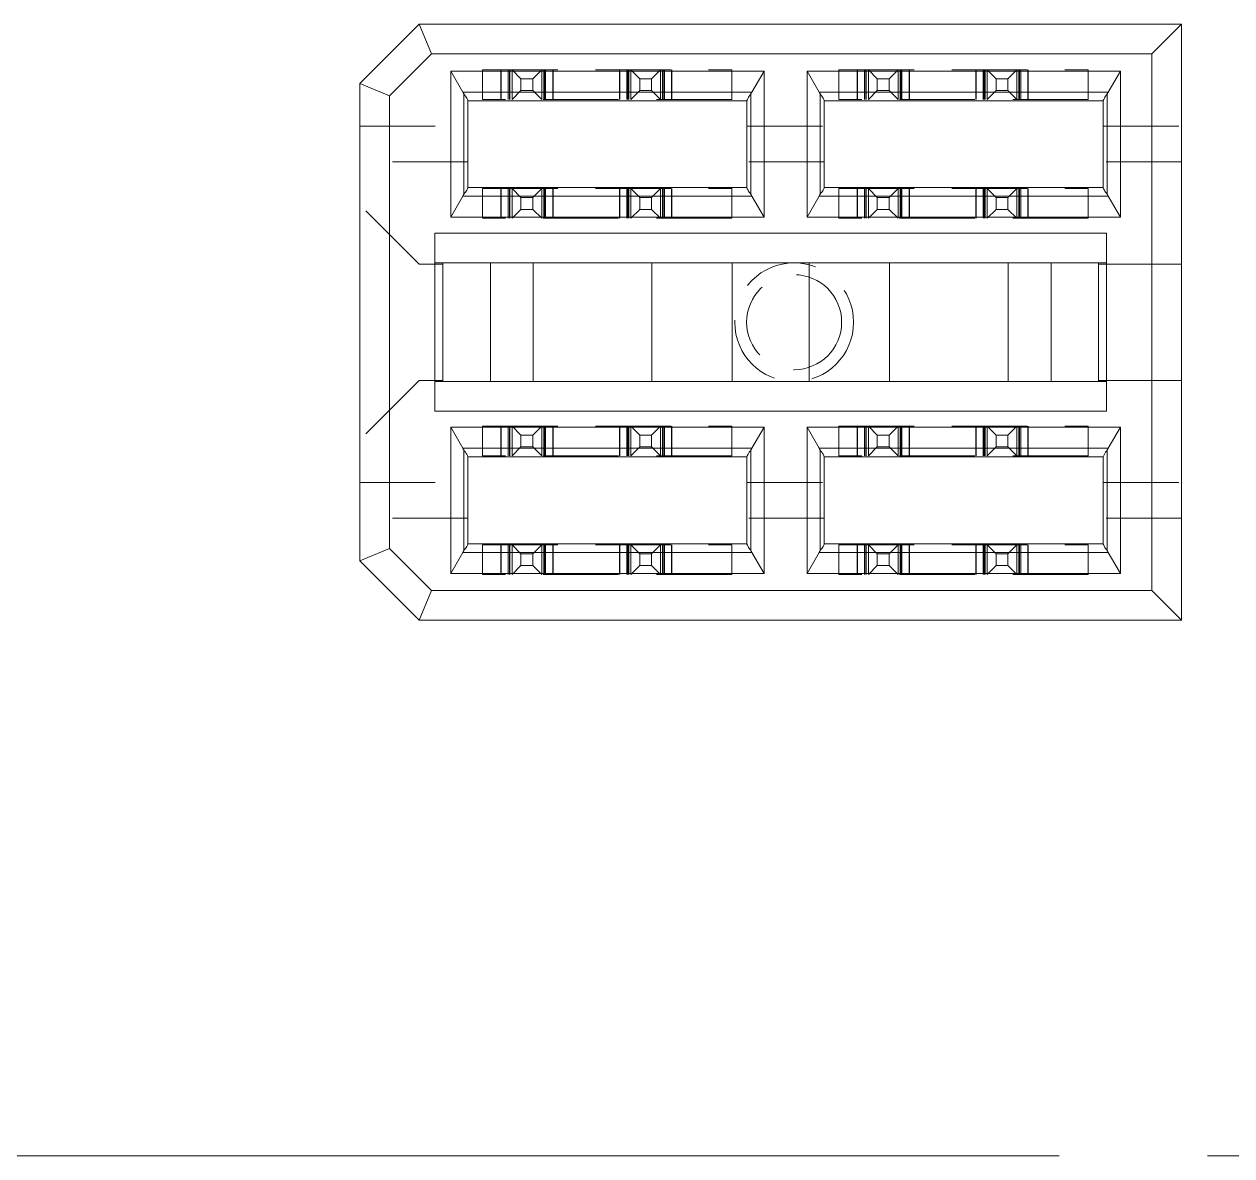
# Model space of a CAD drawing. Header units: millimetres. Extents: x -17 to 589, y 5 to 415.
# Drawn here: x 270.12 to 290.46, y 294.44 to 313.5 of the extents above; entities that cross this region are included whole.
import ezdxf

# ---------------------------------------------------------------- set-up
doc = ezdxf.new("R2010")
doc.units = ezdxf.units.MM
doc.linetypes.add('HIDDEN', pattern=[1.905, 1.27, -0.635])

# ---------------------------------------------------------------- blocks, each defined once
blk = doc.blocks.new('SW_CENTERMARKSYMBOL_1')
at = {"color": 0, "linetype": 'Continuous', "lineweight": 0}
for p, q in [((99.77, 130), (5, 130)), ((104.77, 130), (102.27, 130))]:
    blk.add_line(p, q, dxfattribs=at)
blk = doc.blocks.new('d')
at = {"color": 5, "lineweight": 0}
blk.add_blockref('SW_CENTERMARKSYMBOL_1', (796.919, 118.982), dxfattribs=at)

msp = doc.modelspace()

# ---------------------------------------------------------------- linework, layer by layer
at = {"color": 7, "linetype": 'Continuous', "lineweight": 15}
for p, q in [((276.7719, 313.5039), (275.7719, 312.5039)), ((276.979, 313.0039), (276.7719, 313.5039)), ((289.6119, 313.5039), (276.7719, 313.5039)), ((289.6119, 313.5039), (289.1119, 313.0039)), ((289.6119, 303.4639), (289.6119, 313.5039)), ((276.2719, 312.2968), (276.979, 313.0039)), ((289.1119, 313.0039), (276.979, 313.0039)), ((289.1119, 303.9639), (289.1119, 313.0039)), ((277.3033, 310.2539), (277.3033, 312.7139)), ((277.3033, 312.7139), (277.5074, 312.3603)), ((277.3033, 312.7139), (282.5806, 312.7139)), ((282.5806, 312.7139), (282.3765, 312.3603)), ((282.5806, 312.7139), (282.5806, 310.2539)), ((283.3033, 312.7139), (288.5806, 312.7139)), ((283.3033, 310.2539), (283.3033, 312.7139)), ((283.3033, 312.7139), (283.5074, 312.3603)), ((288.5806, 312.7139), (288.3765, 312.3603)), ((288.5806, 312.7139), (288.5806, 310.2539)), ((275.7719, 304.4639), (275.7719, 312.5039)), ((276.2719, 312.2968), (275.7719, 312.5039)), ((282.3765, 312.3603), (277.5074, 312.3603)), ((288.3765, 312.3603), (283.5074, 312.3603)), ((276.2719, 312.2968), (276.2719, 304.671)), ((277.5249, 312.3323), (277.5249, 310.6355)), ((277.5919, 310.7485), (277.5919, 312.2193)), ((282.2919, 312.2139), (277.5919, 312.2139)), ((282.2919, 310.7485), (282.2919, 312.2193)), ((282.3589, 312.3323), (282.3589, 310.6355)), ((283.5249, 312.3323), (283.5249, 310.6355)), ((283.5919, 310.7485), (283.5919, 312.2193)), ((288.2919, 312.2139), (283.5919, 312.2139)), ((288.2919, 310.7485), (288.2919, 312.2193)), ((288.3589, 312.3323), (288.3589, 310.6355)), ((282.2919, 310.7539), (277.5919, 310.7539)), ((288.2919, 310.7539), (283.5919, 310.7539)), ((277.5074, 310.6075), (277.3033, 310.2539)), ((277.5074, 310.6075), (282.3765, 310.6075)), ((282.3765, 310.6075), (282.5806, 310.2539)), ((283.3033, 310.2539), (283.5074, 310.6075)), ((283.5074, 310.6075), (288.3765, 310.6075)), ((288.3765, 310.6075), (288.5806, 310.2539)), ((282.5806, 310.2539), (277.3033, 310.2539)), ((288.5806, 310.2539), (283.3033, 310.2539)), ((277.0357, 309.9839), (288.3481, 309.9839)), ((277.0357, 306.9839), (277.0357, 309.9839)), ((288.3481, 309.9839), (288.3481, 306.9839)), ((277.0357, 309.4839), (288.3481, 309.4839)), ((277.1719, 309.4639), (277.0357, 309.4639)), ((277.1719, 309.4839), (277.1719, 309.4639)), ((277.1719, 307.5039), (277.1719, 309.4639)), ((277.9719, 307.4839), (277.9719, 309.4839)), ((278.6919, 307.4839), (278.6919, 309.4839)), ((280.6919, 307.4839), (280.6919, 309.4839)), ((282.0419, 307.4839), (282.0419, 309.4839)), ((283.3419, 307.4839), (283.3419, 309.4839)), ((284.6919, 307.4839), (284.6919, 309.4839)), ((286.6919, 309.4839), (286.6919, 307.4839)), ((287.4119, 309.4839), (287.4119, 307.4839)), ((288.2119, 309.4839), (288.2119, 309.4639)), ((288.3481, 309.4639), (288.2119, 309.4639)), ((288.2119, 307.5039), (288.2119, 309.4639)), ((277.1719, 307.5039), (277.0357, 307.5039)), ((277.0357, 307.4839), (288.3481, 307.4839)), ((277.1719, 307.5039), (277.1719, 307.4839)), ((288.2119, 307.5039), (288.2119, 307.4839)), ((288.3481, 307.5039), (288.2119, 307.5039)), ((288.3481, 306.9839), (277.0357, 306.9839)), ((277.3033, 306.7139), (282.5806, 306.7139)), ((277.3033, 304.2539), (277.3033, 306.7139)), ((277.3033, 306.7139), (277.5074, 306.3603)), ((282.3765, 306.3603), (282.5806, 306.7139)), ((282.5806, 306.7139), (282.5806, 304.2539)), ((283.3033, 306.7139), (288.5806, 306.7139)), ((283.3033, 304.2539), (283.3033, 306.7139)), ((283.3033, 306.7139), (283.5074, 306.3603)), ((288.5806, 306.7139), (288.3765, 306.3603)), ((288.5806, 306.7139), (288.5806, 304.2539)), ((277.5074, 306.3603), (282.3765, 306.3603)), ((277.5249, 306.3323), (277.5249, 304.6355)), ((282.3589, 306.3323), (282.3589, 304.6355)), ((283.5074, 306.3603), (288.3765, 306.3603)), ((283.5249, 306.3323), (283.5249, 304.6355)), ((288.3589, 306.3323), (288.3589, 304.6355)), ((277.5919, 304.7485), (277.5919, 306.2193)), ((277.5919, 306.2139), (282.2919, 306.2139)), ((282.2919, 306.2193), (282.2919, 304.7485)), ((283.5919, 304.7485), (283.5919, 306.2193)), ((283.5919, 306.2139), (288.2919, 306.2139)), ((288.2919, 306.2193), (288.2919, 304.7485)), ((275.7719, 304.4639), (276.2719, 304.671)), ((276.2719, 304.671), (276.979, 303.9639)), ((282.2919, 304.7539), (277.5919, 304.7539)), ((288.2919, 304.7539), (283.5919, 304.7539)), ((276.7719, 303.4639), (275.7719, 304.4639)), ((277.5074, 304.6075), (277.3033, 304.2539)), ((277.5074, 304.6075), (282.3765, 304.6075)), ((282.3765, 304.6075), (282.5806, 304.2539)), ((283.5074, 304.6075), (283.3033, 304.2539)), ((283.5074, 304.6075), (288.3765, 304.6075)), ((288.3765, 304.6075), (288.5806, 304.2539)), ((282.5806, 304.2539), (277.3033, 304.2539)), ((288.5806, 304.2539), (283.3033, 304.2539)), ((276.979, 303.9639), (276.7719, 303.4639)), ((276.979, 303.9639), (289.1119, 303.9639)), ((289.6119, 303.4639), (289.1119, 303.9639)), ((289.6119, 303.4639), (276.7719, 303.4639))]:
    msp.add_line(p, q, dxfattribs=at)
at = {"color": 7, "linetype": 'HIDDEN', "lineweight": 0}
for p, q in [((277.8369, 312.2339), (277.8369, 312.7339)), ((277.8369, 312.7339), (282.0369, 312.7339)), ((278.1469, 312.7339), (278.1469, 312.2339)), ((278.152, 312.2339), (278.152, 312.7339)), ((278.2716, 312.2339), (278.2716, 312.7339)), ((278.2725, 312.7339), (278.2725, 312.2339)), ((278.2917, 312.7339), (278.2917, 312.2339)), ((278.3019, 312.2339), (278.3019, 312.7339)), ((278.302, 312.2339), (278.302, 312.7339)), ((278.3369, 312.2339), (278.3369, 312.7339)), ((278.3369, 312.7339), (278.4869, 312.5839)), ((278.6869, 312.5839), (278.4869, 312.5839)), ((278.4869, 312.5839), (278.4869, 312.3839)), ((278.8369, 312.7339), (278.6869, 312.5839)), ((278.6869, 312.5839), (278.6869, 312.3839)), ((278.8369, 312.7339), (278.8369, 312.2339)), ((278.8719, 312.7339), (278.8719, 312.2339)), ((278.8719, 312.7339), (278.8719, 312.2339)), ((278.8822, 312.7339), (278.8822, 312.2339)), ((278.9014, 312.2339), (278.9014, 312.7339)), ((278.9022, 312.7339), (278.9022, 312.2339)), ((279.0219, 312.7339), (279.0219, 312.2339)), ((279.0269, 312.2339), (279.0269, 312.7339)), ((280.1469, 312.7339), (280.1469, 312.2339)), ((280.152, 312.2339), (280.152, 312.7339)), ((280.2716, 312.2339), (280.2716, 312.7339)), ((280.2725, 312.7339), (280.2725, 312.2339)), ((280.2917, 312.7339), (280.2917, 312.2339)), ((280.3019, 312.2339), (280.3019, 312.7339)), ((280.302, 312.2339), (280.302, 312.7339)), ((280.3369, 312.2339), (280.3369, 312.7339)), ((280.3369, 312.7339), (280.4869, 312.5839)), ((280.4869, 312.5839), (280.6869, 312.5839)), ((280.4869, 312.5839), (280.4869, 312.3839)), ((280.6869, 312.5839), (280.8369, 312.7339)), ((280.6869, 312.5839), (280.6869, 312.3839)), ((280.8369, 312.7339), (280.8369, 312.2339)), ((280.8719, 312.7339), (280.8719, 312.2339)), ((280.8719, 312.7339), (280.8719, 312.2339)), ((280.8822, 312.7339), (280.8822, 312.2339)), ((280.9014, 312.2339), (280.9014, 312.7339)), ((280.9022, 312.7339), (280.9022, 312.2339)), ((281.0219, 312.7339), (281.0219, 312.2339)), ((281.0269, 312.2339), (281.0269, 312.7339)), ((282.0369, 312.7339), (282.0369, 312.2339)), ((283.8369, 312.2339), (283.8369, 312.7339)), ((283.8369, 312.7339), (288.0369, 312.7339)), ((284.1469, 312.7339), (284.1469, 312.2339)), ((284.152, 312.2339), (284.152, 312.7339)), ((284.2716, 312.2339), (284.2716, 312.7339)), ((284.2725, 312.7339), (284.2725, 312.2339)), ((284.2917, 312.7339), (284.2917, 312.2339)), ((284.3019, 312.2339), (284.3019, 312.7339)), ((284.302, 312.2339), (284.302, 312.7339)), ((284.3369, 312.2339), (284.3369, 312.7339)), ((284.3369, 312.7339), (284.4869, 312.5839)), ((284.6869, 312.5839), (284.4869, 312.5839)), ((284.4869, 312.5839), (284.4869, 312.3839)), ((284.8369, 312.7339), (284.6869, 312.5839)), ((284.6869, 312.5839), (284.6869, 312.3839)), ((284.8369, 312.7339), (284.8369, 312.2339)), ((284.8719, 312.7339), (284.8719, 312.2339)), ((284.8719, 312.7339), (284.8719, 312.2339)), ((284.8822, 312.7339), (284.8822, 312.2339)), ((284.9014, 312.2339), (284.9014, 312.7339)), ((284.9022, 312.7339), (284.9022, 312.2339)), ((285.0219, 312.7339), (285.0219, 312.2339)), ((285.0269, 312.2339), (285.0269, 312.7339)), ((286.1469, 312.7339), (286.1469, 312.2339)), ((286.152, 312.2339), (286.152, 312.7339)), ((286.2716, 312.2339), (286.2716, 312.7339)), ((286.2725, 312.7339), (286.2725, 312.2339)), ((286.2917, 312.7339), (286.2917, 312.2339)), ((286.3019, 312.2339), (286.3019, 312.7339)), ((286.302, 312.2339), (286.302, 312.7339)), ((286.3369, 312.2339), (286.3369, 312.7339)), ((286.3369, 312.7339), (286.4869, 312.5839)), ((286.4869, 312.5839), (286.6869, 312.5839)), ((286.4869, 312.5839), (286.4869, 312.3839)), ((286.6869, 312.5839), (286.8369, 312.7339)), ((286.6869, 312.5839), (286.6869, 312.3839)), ((286.8369, 312.7339), (286.8369, 312.2339)), ((286.8719, 312.7339), (286.8719, 312.2339)), ((286.8719, 312.7339), (286.8719, 312.2339)), ((286.8822, 312.7339), (286.8822, 312.2339)), ((286.9014, 312.2339), (286.9014, 312.7339)), ((286.9022, 312.7339), (286.9022, 312.2339)), ((287.0219, 312.7339), (287.0219, 312.2339)), ((287.0269, 312.2339), (287.0269, 312.7339)), ((288.0369, 312.7339), (288.0369, 312.2339)), ((278.3369, 312.2339), (278.4869, 312.3839)), ((278.4869, 312.3839), (278.6869, 312.3839)), ((278.6869, 312.3839), (278.8369, 312.2339)), ((280.4869, 312.3839), (280.3369, 312.2339)), ((280.4869, 312.3839), (280.6869, 312.3839)), ((280.6869, 312.3839), (280.8369, 312.2339)), ((284.3369, 312.2339), (284.4869, 312.3839)), ((284.4869, 312.3839), (284.6869, 312.3839)), ((284.6869, 312.3839), (284.8369, 312.2339)), ((286.4869, 312.3839), (286.3369, 312.2339)), ((286.4869, 312.3839), (286.6869, 312.3839)), ((286.6869, 312.3839), (286.8369, 312.2339)), ((282.0369, 312.2339), (277.8369, 312.2339)), ((288.0369, 312.2339), (283.8369, 312.2339)), ((275.7719, 311.7839), (277.5919, 311.7839)), ((282.2919, 311.7839), (283.5919, 311.7839)), ((288.2919, 311.7839), (289.6119, 311.7839)), ((277.5919, 311.1839), (275.7719, 311.1839)), ((283.5919, 311.1839), (282.2919, 311.1839)), ((289.6119, 311.1839), (288.2919, 311.1839)), ((277.8369, 310.2339), (277.8369, 310.7339)), ((277.8369, 310.7339), (282.0369, 310.7339)), ((278.1469, 310.7339), (278.1469, 310.2339)), ((278.152, 310.2339), (278.152, 310.7339)), ((278.2716, 310.2339), (278.2716, 310.7339)), ((278.2725, 310.7339), (278.2725, 310.2339)), ((278.2917, 310.7339), (278.2917, 310.2339)), ((278.3019, 310.2339), (278.3019, 310.7339)), ((278.302, 310.2339), (278.302, 310.7339)), ((278.3369, 310.2339), (278.3369, 310.7339)), ((278.3369, 310.7339), (278.4869, 310.5839)), ((278.8369, 310.7339), (278.6869, 310.5839)), ((278.8369, 310.7339), (278.8369, 310.2339)), ((278.8719, 310.7339), (278.8719, 310.2339)), ((278.8719, 310.7339), (278.8719, 310.2339)), ((278.8822, 310.7339), (278.8822, 310.2339)), ((278.9014, 310.2339), (278.9014, 310.7339)), ((278.9022, 310.7339), (278.9022, 310.2339)), ((279.0219, 310.7339), (279.0219, 310.2339)), ((279.0269, 310.2339), (279.0269, 310.7339)), ((280.1469, 310.7339), (280.1469, 310.2339)), ((280.152, 310.2339), (280.152, 310.7339)), ((280.2716, 310.2339), (280.2716, 310.7339)), ((280.2725, 310.7339), (280.2725, 310.2339)), ((280.2917, 310.7339), (280.2917, 310.2339)), ((280.3019, 310.2339), (280.3019, 310.7339)), ((280.302, 310.2339), (280.302, 310.7339)), ((280.3369, 310.2339), (280.3369, 310.7339)), ((280.3369, 310.7339), (280.4869, 310.5839)), ((280.6869, 310.5839), (280.8369, 310.7339)), ((280.8369, 310.7339), (280.8369, 310.2339)), ((280.8719, 310.7339), (280.8719, 310.2339)), ((280.8719, 310.7339), (280.8719, 310.2339)), ((280.8822, 310.7339), (280.8822, 310.2339)), ((280.9014, 310.2339), (280.9014, 310.7339)), ((280.9022, 310.7339), (280.9022, 310.2339)), ((281.0219, 310.7339), (281.0219, 310.2339)), ((281.0269, 310.2339), (281.0269, 310.7339)), ((282.0369, 310.7339), (282.0369, 310.2339)), ((283.8369, 310.2339), (283.8369, 310.7339)), ((283.8369, 310.7339), (288.0369, 310.7339)), ((284.1469, 310.7339), (284.1469, 310.2339)), ((284.152, 310.2339), (284.152, 310.7339)), ((284.2716, 310.2339), (284.2716, 310.7339)), ((284.2725, 310.7339), (284.2725, 310.2339)), ((284.2917, 310.7339), (284.2917, 310.2339)), ((284.3019, 310.2339), (284.3019, 310.7339)), ((284.302, 310.2339), (284.302, 310.7339)), ((284.3369, 310.2339), (284.3369, 310.7339)), ((284.3369, 310.7339), (284.4869, 310.5839)), ((284.8369, 310.7339), (284.6869, 310.5839)), ((284.8369, 310.7339), (284.8369, 310.2339)), ((284.8719, 310.7339), (284.8719, 310.2339)), ((284.8719, 310.7339), (284.8719, 310.2339)), ((284.8822, 310.7339), (284.8822, 310.2339)), ((284.9014, 310.2339), (284.9014, 310.7339)), ((284.9022, 310.7339), (284.9022, 310.2339)), ((285.0219, 310.7339), (285.0219, 310.2339)), ((285.0269, 310.2339), (285.0269, 310.7339)), ((286.1469, 310.7339), (286.1469, 310.2339)), ((286.152, 310.2339), (286.152, 310.7339)), ((286.2716, 310.2339), (286.2716, 310.7339)), ((286.2725, 310.7339), (286.2725, 310.2339)), ((286.2917, 310.7339), (286.2917, 310.2339)), ((286.3019, 310.2339), (286.3019, 310.7339)), ((286.302, 310.2339), (286.302, 310.7339)), ((286.3369, 310.2339), (286.3369, 310.7339)), ((286.3369, 310.7339), (286.4869, 310.5839)), ((286.6869, 310.5839), (286.8369, 310.7339)), ((286.8369, 310.7339), (286.8369, 310.2339)), ((286.8719, 310.7339), (286.8719, 310.2339)), ((286.8719, 310.7339), (286.8719, 310.2339)), ((286.8822, 310.7339), (286.8822, 310.2339)), ((286.9014, 310.2339), (286.9014, 310.7339)), ((286.9022, 310.7339), (286.9022, 310.2339)), ((287.0219, 310.7339), (287.0219, 310.2339)), ((287.0269, 310.2339), (287.0269, 310.7339)), ((288.0369, 310.7339), (288.0369, 310.2339)), ((278.4869, 310.5839), (278.4869, 310.3839)), ((278.6869, 310.5839), (278.4869, 310.5839)), ((278.6869, 310.5839), (278.6869, 310.3839)), ((280.4869, 310.5839), (280.6869, 310.5839)), ((280.4869, 310.5839), (280.4869, 310.3839)), ((280.6869, 310.5839), (280.6869, 310.3839)), ((284.6869, 310.5839), (284.4869, 310.5839)), ((284.4869, 310.5839), (284.4869, 310.3839)), ((284.6869, 310.5839), (284.6869, 310.3839)), ((286.4869, 310.5839), (286.6869, 310.5839)), ((286.4869, 310.5839), (286.4869, 310.3839)), ((286.6869, 310.5839), (286.6869, 310.3839)), ((276.7719, 309.4639), (275.7719, 310.4639)), ((278.3369, 310.2339), (278.4869, 310.3839)), ((278.4869, 310.3839), (278.6869, 310.3839)), ((278.6869, 310.3839), (278.8369, 310.2339)), ((280.4869, 310.3839), (280.3369, 310.2339)), ((280.4869, 310.3839), (280.6869, 310.3839)), ((280.6869, 310.3839), (280.8369, 310.2339)), ((284.3369, 310.2339), (284.4869, 310.3839)), ((284.4869, 310.3839), (284.6869, 310.3839)), ((284.6869, 310.3839), (284.8369, 310.2339)), ((286.4869, 310.3839), (286.3369, 310.2339)), ((286.4869, 310.3839), (286.6869, 310.3839)), ((286.6869, 310.3839), (286.8369, 310.2339)), ((282.0369, 310.2339), (277.8369, 310.2339)), ((288.0369, 310.2339), (283.8369, 310.2339)), ((277.0357, 309.4639), (276.7719, 309.4639)), ((289.6119, 309.4639), (288.3481, 309.4639)), ((276.7719, 307.5039), (275.7719, 306.5039)), ((276.7719, 307.5039), (277.0357, 307.5039)), ((289.6119, 307.5039), (288.3481, 307.5039)), ((277.8369, 306.2339), (277.8369, 306.7339)), ((277.8369, 306.7339), (282.0369, 306.7339)), ((278.1469, 306.7339), (278.1469, 306.2339)), ((278.152, 306.2339), (278.152, 306.7339)), ((278.2716, 306.2339), (278.2716, 306.7339)), ((278.2725, 306.7339), (278.2725, 306.2339)), ((278.2917, 306.7339), (278.2917, 306.2339)), ((278.3019, 306.2339), (278.3019, 306.7339)), ((278.302, 306.2339), (278.302, 306.7339)), ((278.3369, 306.2339), (278.3369, 306.7339)), ((278.3369, 306.7339), (278.4869, 306.5839)), ((278.8369, 306.7339), (278.6869, 306.5839)), ((278.8369, 306.7339), (278.8369, 306.2339)), ((278.8719, 306.7339), (278.8719, 306.2339)), ((278.8719, 306.7339), (278.8719, 306.2339)), ((278.8822, 306.7339), (278.8822, 306.2339)), ((278.9014, 306.2339), (278.9014, 306.7339)), ((278.9022, 306.7339), (278.9022, 306.2339)), ((279.0219, 306.7339), (279.0219, 306.2339)), ((279.0269, 306.2339), (279.0269, 306.7339)), ((280.1469, 306.7339), (280.1469, 306.2339)), ((280.152, 306.2339), (280.152, 306.7339)), ((280.2716, 306.2339), (280.2716, 306.7339)), ((280.2725, 306.7339), (280.2725, 306.2339)), ((280.2917, 306.7339), (280.2917, 306.2339)), ((280.3019, 306.2339), (280.3019, 306.7339)), ((280.302, 306.2339), (280.302, 306.7339)), ((280.3369, 306.2339), (280.3369, 306.7339)), ((280.3369, 306.7339), (280.4869, 306.5839)), ((280.6869, 306.5839), (280.8369, 306.7339)), ((280.8369, 306.7339), (280.8369, 306.2339)), ((280.8719, 306.7339), (280.8719, 306.2339)), ((280.8719, 306.7339), (280.8719, 306.2339)), ((280.8822, 306.7339), (280.8822, 306.2339)), ((280.9014, 306.2339), (280.9014, 306.7339)), ((280.9022, 306.7339), (280.9022, 306.2339)), ((281.0219, 306.7339), (281.0219, 306.2339)), ((281.0269, 306.2339), (281.0269, 306.7339)), ((282.0369, 306.7339), (282.0369, 306.2339)), ((283.8369, 306.2339), (283.8369, 306.7339)), ((283.8369, 306.7339), (288.0369, 306.7339)), ((284.1469, 306.7339), (284.1469, 306.2339)), ((284.152, 306.2339), (284.152, 306.7339)), ((284.2716, 306.2339), (284.2716, 306.7339)), ((284.2725, 306.7339), (284.2725, 306.2339)), ((284.2917, 306.7339), (284.2917, 306.2339)), ((284.3019, 306.2339), (284.3019, 306.7339)), ((284.302, 306.2339), (284.302, 306.7339)), ((284.3369, 306.2339), (284.3369, 306.7339)), ((284.3369, 306.7339), (284.4869, 306.5839)), ((284.8369, 306.7339), (284.6869, 306.5839)), ((284.8369, 306.7339), (284.8369, 306.2339)), ((284.8719, 306.7339), (284.8719, 306.2339)), ((284.8719, 306.7339), (284.8719, 306.2339)), ((284.8822, 306.7339), (284.8822, 306.2339)), ((284.9014, 306.2339), (284.9014, 306.7339)), ((284.9022, 306.7339), (284.9022, 306.2339)), ((285.0219, 306.7339), (285.0219, 306.2339)), ((285.0269, 306.2339), (285.0269, 306.7339)), ((286.1469, 306.7339), (286.1469, 306.2339)), ((286.152, 306.2339), (286.152, 306.7339)), ((286.2716, 306.2339), (286.2716, 306.7339)), ((286.2725, 306.7339), (286.2725, 306.2339)), ((286.2917, 306.7339), (286.2917, 306.2339)), ((286.3019, 306.2339), (286.3019, 306.7339)), ((286.302, 306.2339), (286.302, 306.7339)), ((286.3369, 306.2339), (286.3369, 306.7339)), ((286.3369, 306.7339), (286.4869, 306.5839)), ((286.6869, 306.5839), (286.8369, 306.7339)), ((286.8369, 306.7339), (286.8369, 306.2339)), ((286.8719, 306.7339), (286.8719, 306.2339)), ((286.8719, 306.7339), (286.8719, 306.2339)), ((286.8822, 306.7339), (286.8822, 306.2339)), ((286.9014, 306.2339), (286.9014, 306.7339)), ((286.9022, 306.7339), (286.9022, 306.2339)), ((287.0219, 306.7339), (287.0219, 306.2339)), ((287.0269, 306.2339), (287.0269, 306.7339)), ((288.0369, 306.7339), (288.0369, 306.2339)), ((278.6869, 306.5839), (278.4869, 306.5839)), ((278.4869, 306.5839), (278.4869, 306.3839)), ((278.6869, 306.5839), (278.6869, 306.3839)), ((280.4869, 306.5839), (280.6869, 306.5839)), ((280.4869, 306.5839), (280.4869, 306.3839)), ((280.6869, 306.5839), (280.6869, 306.3839)), ((284.6869, 306.5839), (284.4869, 306.5839)), ((284.4869, 306.5839), (284.4869, 306.3839)), ((284.6869, 306.5839), (284.6869, 306.3839)), ((286.4869, 306.5839), (286.6869, 306.5839)), ((286.4869, 306.5839), (286.4869, 306.3839)), ((286.6869, 306.5839), (286.6869, 306.3839)), ((278.3369, 306.2339), (278.4869, 306.3839)), ((278.4869, 306.3839), (278.6869, 306.3839)), ((278.6869, 306.3839), (278.8369, 306.2339)), ((280.4869, 306.3839), (280.3369, 306.2339)), ((280.4869, 306.3839), (280.6869, 306.3839)), ((280.6869, 306.3839), (280.8369, 306.2339)), ((284.3369, 306.2339), (284.4869, 306.3839)), ((284.4869, 306.3839), (284.6869, 306.3839)), ((284.6869, 306.3839), (284.8369, 306.2339)), ((286.4869, 306.3839), (286.3369, 306.2339)), ((286.4869, 306.3839), (286.6869, 306.3839)), ((286.6869, 306.3839), (286.8369, 306.2339)), ((282.0369, 306.2339), (277.8369, 306.2339)), ((288.0369, 306.2339), (283.8369, 306.2339)), ((275.7719, 305.7839), (277.5919, 305.7839)), ((282.2919, 305.7839), (283.5919, 305.7839)), ((288.2919, 305.7839), (289.6119, 305.7839)), ((277.5919, 305.1839), (275.7719, 305.1839)), ((283.5919, 305.1839), (282.2919, 305.1839)), ((289.6119, 305.1839), (288.2919, 305.1839)), ((277.8369, 304.2339), (277.8369, 304.7339)), ((277.8369, 304.7339), (282.0369, 304.7339)), ((278.1469, 304.7339), (278.1469, 304.2339)), ((278.152, 304.2339), (278.152, 304.7339)), ((278.2716, 304.2339), (278.2716, 304.7339)), ((278.2725, 304.7339), (278.2725, 304.2339)), ((278.2917, 304.7339), (278.2917, 304.2339)), ((278.3019, 304.2339), (278.3019, 304.7339)), ((278.302, 304.2339), (278.302, 304.7339)), ((278.3369, 304.2339), (278.3369, 304.7339)), ((278.3369, 304.7339), (278.4869, 304.5839)), ((278.8369, 304.7339), (278.6869, 304.5839)), ((278.8369, 304.7339), (278.8369, 304.2339)), ((278.8719, 304.7339), (278.8719, 304.2339)), ((278.8719, 304.7339), (278.8719, 304.2339)), ((278.8822, 304.7339), (278.8822, 304.2339)), ((278.9014, 304.2339), (278.9014, 304.7339)), ((278.9022, 304.7339), (278.9022, 304.2339)), ((279.0219, 304.7339), (279.0219, 304.2339)), ((279.0269, 304.2339), (279.0269, 304.7339)), ((280.1469, 304.7339), (280.1469, 304.2339)), ((280.152, 304.2339), (280.152, 304.7339)), ((280.2716, 304.2339), (280.2716, 304.7339)), ((280.2725, 304.7339), (280.2725, 304.2339)), ((280.2917, 304.7339), (280.2917, 304.2339)), ((280.3019, 304.2339), (280.3019, 304.7339)), ((280.302, 304.2339), (280.302, 304.7339)), ((280.3369, 304.2339), (280.3369, 304.7339)), ((280.3369, 304.7339), (280.4869, 304.5839)), ((280.6869, 304.5839), (280.8369, 304.7339)), ((280.8369, 304.7339), (280.8369, 304.2339)), ((280.8719, 304.7339), (280.8719, 304.2339)), ((280.8719, 304.7339), (280.8719, 304.2339)), ((280.8822, 304.7339), (280.8822, 304.2339)), ((280.9014, 304.2339), (280.9014, 304.7339)), ((280.9022, 304.7339), (280.9022, 304.2339)), ((281.0219, 304.7339), (281.0219, 304.2339)), ((281.0269, 304.2339), (281.0269, 304.7339)), ((282.0369, 304.7339), (282.0369, 304.2339)), ((283.8369, 304.2339), (283.8369, 304.7339)), ((283.8369, 304.7339), (288.0369, 304.7339)), ((284.1469, 304.7339), (284.1469, 304.2339)), ((284.152, 304.2339), (284.152, 304.7339)), ((284.2716, 304.2339), (284.2716, 304.7339)), ((284.2725, 304.7339), (284.2725, 304.2339)), ((284.2917, 304.7339), (284.2917, 304.2339)), ((284.3019, 304.2339), (284.3019, 304.7339)), ((284.302, 304.2339), (284.302, 304.7339)), ((284.3369, 304.2339), (284.3369, 304.7339)), ((284.3369, 304.7339), (284.4869, 304.5839)), ((284.8369, 304.7339), (284.6869, 304.5839)), ((284.8369, 304.7339), (284.8369, 304.2339)), ((284.8719, 304.7339), (284.8719, 304.2339)), ((284.8719, 304.7339), (284.8719, 304.2339)), ((284.8822, 304.7339), (284.8822, 304.2339)), ((284.9014, 304.2339), (284.9014, 304.7339)), ((284.9022, 304.7339), (284.9022, 304.2339)), ((285.0219, 304.7339), (285.0219, 304.2339)), ((285.0269, 304.2339), (285.0269, 304.7339)), ((286.1469, 304.7339), (286.1469, 304.2339)), ((286.152, 304.2339), (286.152, 304.7339)), ((286.2716, 304.2339), (286.2716, 304.7339)), ((286.2725, 304.7339), (286.2725, 304.2339)), ((286.2917, 304.7339), (286.2917, 304.2339)), ((286.3019, 304.2339), (286.3019, 304.7339)), ((286.302, 304.2339), (286.302, 304.7339)), ((286.3369, 304.2339), (286.3369, 304.7339)), ((286.3369, 304.7339), (286.4869, 304.5839)), ((286.6869, 304.5839), (286.8369, 304.7339)), ((286.8369, 304.7339), (286.8369, 304.2339)), ((286.8719, 304.7339), (286.8719, 304.2339)), ((286.8719, 304.7339), (286.8719, 304.2339)), ((286.8822, 304.7339), (286.8822, 304.2339)), ((286.9014, 304.2339), (286.9014, 304.7339)), ((286.9022, 304.7339), (286.9022, 304.2339)), ((287.0219, 304.7339), (287.0219, 304.2339)), ((287.0269, 304.2339), (287.0269, 304.7339)), ((288.0369, 304.7339), (288.0369, 304.2339)), ((278.4869, 304.5839), (278.4869, 304.3839)), ((278.6869, 304.5839), (278.4869, 304.5839)), ((278.6869, 304.5839), (278.6869, 304.3839)), ((280.4869, 304.5839), (280.6869, 304.5839)), ((280.4869, 304.5839), (280.4869, 304.3839)), ((280.6869, 304.5839), (280.6869, 304.3839)), ((284.6869, 304.5839), (284.4869, 304.5839)), ((284.4869, 304.5839), (284.4869, 304.3839)), ((284.6869, 304.5839), (284.6869, 304.3839)), ((286.4869, 304.5839), (286.6869, 304.5839)), ((286.4869, 304.5839), (286.4869, 304.3839)), ((286.6869, 304.5839), (286.6869, 304.3839)), ((282.0369, 304.2339), (277.8369, 304.2339)), ((278.3369, 304.2339), (278.4869, 304.3839)), ((278.4869, 304.3839), (278.6869, 304.3839)), ((278.6869, 304.3839), (278.8369, 304.2339)), ((280.4869, 304.3839), (280.3369, 304.2339)), ((280.4869, 304.3839), (280.6869, 304.3839)), ((280.6869, 304.3839), (280.8369, 304.2339)), ((288.0369, 304.2339), (283.8369, 304.2339)), ((284.3369, 304.2339), (284.4869, 304.3839)), ((284.4869, 304.3839), (284.6869, 304.3839)), ((284.6869, 304.3839), (284.8369, 304.2339)), ((286.4869, 304.3839), (286.3369, 304.2339)), ((286.4869, 304.3839), (286.6869, 304.3839)), ((286.6869, 304.3839), (286.8369, 304.2339))]:
    msp.add_line(p, q, dxfattribs=at)
for radius in [1, 0.8]:
    msp.add_circle((283.0869, 308.4839), radius, dxfattribs=at)
at = {"color": 7, "linetype": 'Continuous', "lineweight": 15}
for centre, start_param, end_param in [((277.7115, 312.7139), 2.3561945, 2.4389137), ((282.1724, 312.7139), 3.8442716, 3.9269908), ((283.7115, 312.7139), 2.3561945, 2.4389137), ((288.1724, 312.7139), 3.8442716, 3.9269908), ((277.7115, 310.2539), 0.702679, 0.7853982), ((282.1724, 310.2539), 5.4977871, 5.5805063), ((283.7115, 310.2539), 0.702679, 0.7853982), ((288.1724, 310.2539), 5.4977871, 5.5805063), ((277.7115, 306.7139), 2.3561945, 2.4389137), ((282.1724, 306.7139), 3.8442716, 3.9269908), ((283.7115, 306.7139), 2.3561945, 2.4389137), ((288.1724, 306.7139), 3.8442716, 3.9269908), ((277.7115, 304.2539), 0.702679, 0.7853982), ((282.1724, 304.2539), 5.4977871, 5.5805063), ((283.7115, 304.2539), 0.702679, 0.7853982), ((288.1724, 304.2539), 5.4977871, 5.5805063)]:
    msp.add_ellipse(centre, major_axis=(0, 0.5), ratio=0.5773503, start_param=start_param, end_param=end_param, dxfattribs=at)
for points, knots in [([(277.5919, 312.2193), (277.5882, 312.2299), (277.5805, 312.2515), (277.5436, 312.3051), (277.5249, 312.3323)], [0, 0, 0, 0, 0.4931733, 1, 1, 1, 1]), ([(282.3589, 312.3323), (282.3405, 312.3056), (282.3036, 312.2519), (282.2958, 312.2302), (282.2919, 312.2193)], [0, 0, 0, 0, 0.49782732, 1, 1, 1, 1]), ([(283.5919, 312.2193), (283.5882, 312.2299), (283.5805, 312.2515), (283.5436, 312.3051), (283.5249, 312.3323)], [0, 0, 0, 0, 0.4931733, 1, 1, 1, 1]), ([(288.3589, 312.3323), (288.3405, 312.3056), (288.3036, 312.2519), (288.2958, 312.2302), (288.2919, 312.2193)], [0, 0, 0, 0, 0.4978273, 1, 1, 1, 1]), ([(277.5249, 310.6355), (277.5433, 310.6622), (277.5803, 310.7159), (277.588, 310.7376), (277.5919, 310.7485)], [0, 0, 0, 0, 0.4978273, 1, 1, 1, 1]), ([(282.2919, 310.7485), (282.2957, 310.7379), (282.3033, 310.7163), (282.3402, 310.6626), (282.3589, 310.6355)], [0, 0, 0, 0, 0.4931733, 1, 1, 1, 1]), ([(283.5249, 310.6355), (283.5433, 310.6622), (283.5803, 310.7159), (283.588, 310.7376), (283.5919, 310.7485)], [0, 0, 0, 0, 0.4978273, 1, 1, 1, 1]), ([(288.2919, 310.7485), (288.2957, 310.7379), (288.3033, 310.7163), (288.3402, 310.6626), (288.3589, 310.6355)], [0, 0, 0, 0, 0.4931733, 1, 1, 1, 1]), ([(277.5249, 306.3323), (277.5433, 306.3056), (277.5803, 306.2519), (277.588, 306.2302), (277.5919, 306.2193)], [0, 0, 0, 0, 0.4978273, 1, 1, 1, 1]), ([(282.2919, 306.2193), (282.2957, 306.2299), (282.3033, 306.2515), (282.3402, 306.3051), (282.3589, 306.3323)], [0, 0, 0, 0, 0.4931733, 1, 1, 1, 1]), ([(283.5919, 306.2193), (283.5882, 306.2299), (283.5805, 306.2515), (283.5436, 306.3051), (283.5249, 306.3323)], [0, 0, 0, 0, 0.4931733, 1, 1, 1, 1]), ([(288.3589, 306.3323), (288.3405, 306.3056), (288.3036, 306.2519), (288.2958, 306.2302), (288.2919, 306.2193)], [0, 0, 0, 0, 0.49782732, 1, 1, 1, 1]), ([(277.5249, 304.6355), (277.5433, 304.6622), (277.5803, 304.7159), (277.588, 304.7376), (277.5919, 304.7485)], [0, 0, 0, 0, 0.4978273, 1, 1, 1, 1]), ([(282.3589, 304.6355), (282.3405, 304.6622), (282.3036, 304.7159), (282.2958, 304.7376), (282.2919, 304.7485)], [0, 0, 0, 0, 0.4978273, 1, 1, 1, 1]), ([(283.5249, 304.6355), (283.5433, 304.6622), (283.5803, 304.7159), (283.588, 304.7376), (283.5919, 304.7485)], [0, 0, 0, 0, 0.4978273, 1, 1, 1, 1]), ([(288.3589, 304.6355), (288.3405, 304.6622), (288.3036, 304.7159), (288.2958, 304.7376), (288.2919, 304.7485)], [0, 0, 0, 0, 0.4978273, 1, 1, 1, 1])]:
    msp.add_open_spline(points, degree=3, knots=knots, dxfattribs=at)

# ---------------------------------------------------------------- block references
msp.add_blockref('d', (-609.1417, 45.4617))

doc.saveas('drawing.dxf')
